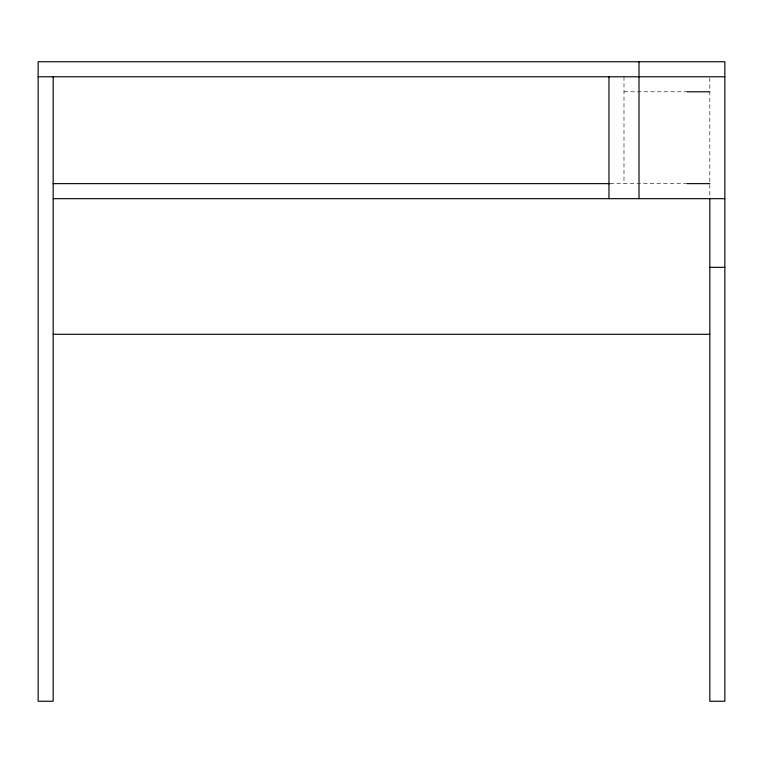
<?xml version="1.0" encoding="UTF-8"?>
<svg xmlns="http://www.w3.org/2000/svg" width="763" height="763" viewBox="0 0 763 763"><rect width="100%" height="100%" fill="white"/><g stroke="black" fill="none" stroke-linecap="round" stroke-linejoin="round"><path stroke-width="0.57" stroke-dasharray="3.81 2.86" d="M623.991 91.798L687.177 91.798M610.123 183.645L687.186 183.645M709.828 77.931L709.828 198.666M623.991 76.777L623.991 183.645"/><path stroke-width="1.14" d="M38.15 76.777L724.85 76.777M687.177 91.798L709.828 91.798M53.172 183.645L609.723 183.645M687.186 183.645L709.828 183.645M53.172 198.666L724.85 198.666M709.828 267.336L724.85 267.336M53.172 334.289L709.828 334.289M709.828 198.332L709.828 701.245L724.85 701.245L724.85 61.755L38.15 61.755L38.15 701.245L53.172 701.245L53.172 76.777M639.013 61.755L639.013 198.666M608.969 76.777L608.969 198.666"/></g></svg>
